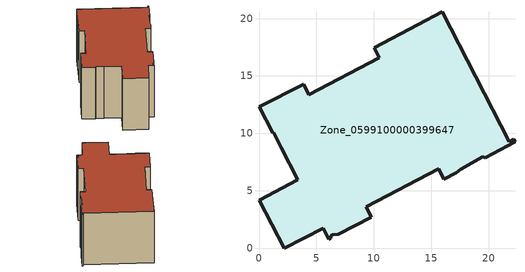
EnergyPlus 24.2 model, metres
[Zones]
Zone_0599100000399647
 floor ground (C_G): 6.88,1.21 6.43,1.2 6.26,1.09 6.23,0.86 6.08,0.79 5.57,1.73 2.2,0 0.01,4.2 3.37,5.96 1.94,8.76 1.28,10.08 1.2,10.05 0,12.32 3.87,14.27 4.34,13.38 10.48,16.58 10.02,17.46 13.82,19.45 15.95,20.6 21.77,9.28 22.15,9.49 22.27,9.27 19.67,7.9 19.49,7.98 17.56,6.89 17.16,6.58 16.09,6.03 15.63,6.91 9.32,3.61 9.78,2.72 z0
 wall outside (C_F): 0.01,4.2 2.2,0 5.57,1.73 6.08,0.79 6.23,0.86 6.26,1.09 6.43,1.2 6.88,1.21 9.78,2.72 9.32,3.61 15.63,6.91 16.09,6.03 17.16,6.58 17.56,6.89 19.49,7.98 19.67,7.9 22.27,9.27 22.15,9.49 21.77,9.28 15.95,20.6 13.82,19.45 10.02,17.46 10.48,16.58 4.34,13.38 3.87,14.27 0,12.32 1.2,10.05 1.28,10.08 1.94,8.76 3.37,5.96 0.01,4.2 z0:11.39
 roof outside (C_R): 17.56,6.89 19.49,7.98 19.67,7.9 22.27,9.27 22.15,9.49 21.77,9.28 15.95,20.6 13.82,19.45 10.02,17.46 10.48,16.58 4.34,13.38 3.87,14.27 0,12.32 1.2,10.05 1.28,10.08 1.94,8.76 3.37,5.96 0.01,4.2 2.2,0 5.57,1.73 6.08,0.79 6.23,0.86 6.26,1.09 6.43,1.2 6.88,1.21 9.78,2.72 9.32,3.61 15.63,6.91 16.09,6.03 17.16,6.58 z11.39
[BUILDING]
Pand.0599100000399647: North Axis=0; Terrain=City; Loads Convergence Tolerance Value=0.04; Temperature Convergence Tolerance Value=0.4; Solar Distribution=FullExterior; Maximum Number of Warmup Days=25; Minimum Number of Warmup Days=1
[Site:Location]
Rotterdam.The.Hague.AP_ZH_NLD Design_Conditions: Latitude=51.96; Longitude=4.45; Time Zone=1; Elevation=-4.5
[SITE:GROUNDTEMPERATURE:BUILDINGSURFACE]
18, 18, 18, 18, 18, 18, 18, 18, 18, 18, 18, 18
[MATERIAL] Thermal Absorptance=0.9; Solar Absorptance=0.7; Visible Absorptance=0.7
Name | Roughness | Thickness | Conductivity | Density | Specific Heat
G.D.1992-2005 | MediumSmooth | 0.15 | 0.06 | 540 | 1210
F.D.1992-2005 | Rough | 0.3 | 0.12 | 1920 | 840
R.D.1992-2005 | MediumRough | 0.2 | 0.08 | 1500 | 1000
[CONSTRUCTION]
C_G: G.D.1992-2005
C_F: F.D.1992-2005
C_R: R.D.1992-2005
[ZONE]
Zone_0599100000399647: Type=1; Multiplier=1; Ceiling Height=Autocalculate; Volume=Autocalculate; Floor Area=autocalculate; Part of Total Floor Area=Yes
[ZONEINFILTRATION:DESIGNFLOWRATE]
Infil_Zone_0599100000399647: Zone or ZoneList or Space or SpaceList=Zone_0599100000399647; Schedule=AlwaysOn; Design Flow Rate Calculation Method=Flow/Area; Flow Rate per Floor Area=0.0021; Constant Term Coefficient=1; Temperature Term Coefficient=0; Velocity Term Coefficient=0; Velocity Squared Term Coefficient=0
[HVACTEMPLATE:ZONE:IDEALLOADSAIRSYSTEM]
Zone_0599100000399647: Maximum Heating Supply Air Temperature=50; Minimum Cooling Supply Air Temperature=13; Maximum Heating Supply Air Humidity Ratio=0.0156; Minimum Cooling Supply Air Humidity Ratio=0.0077; Heating Limit=NoLimit; Cooling Limit=NoLimit; Dehumidification Control Type=ConstantSensibleHeatRatio; Cooling Sensible Heat Ratio=0.7; Dehumidification Setpoint=60; Humidification Control Type=None; Humidification Setpoint=30; Outdoor Air Method=None; Outdoor Air Flow Rate per Person=0.00944; Outdoor Air Flow Rate per Zone Floor Area=0; Outdoor Air Flow Rate per Zone=0; Demand Controlled Ventilation Type=None; Outdoor Air Economizer Type=NoEconomizer; Heat Recovery Type=None; Sensible Heat Recovery Effectiveness=0.7; Latent Heat Recovery Effectiveness=0.65
[ZONECONTROL:THERMOSTAT]
ThermostatControl_Zone_0599100000399647: Zone or ZoneList=Zone_0599100000399647; Control Type Schedule=DualSetpointControlType; Control 1=Thermostat_Zone_0599100000399647; Temperature Difference Between Cutout And Setpoint=0
[THERMOSTATSETPOINT:DUALSETPOINT]
Thermostat_Zone_0599100000399647: Heating Setpoint Temperature Schedule=HeatingSetpoint_Zone_0599100000399647; Cooling Setpoint Temperature Schedule=CoolingSetpoint_Zone_0599100000399647
[SCHEDULE:COMPACT]
HeatingSetpoint_Zone_0599100000399647: Through: 12/31, For: AllDays, Until: 24:00, 21
CoolingSetpoint_Zone_0599100000399647: Through: 12/31, For: AllDays, Until: 24:00, 24
DualSetpointControlType: Through: 12/31, For: AllDays, Until: 24:00, 4
AlwaysOn: Through: 12/31, For: AllDays, Until: 24:00, 1
